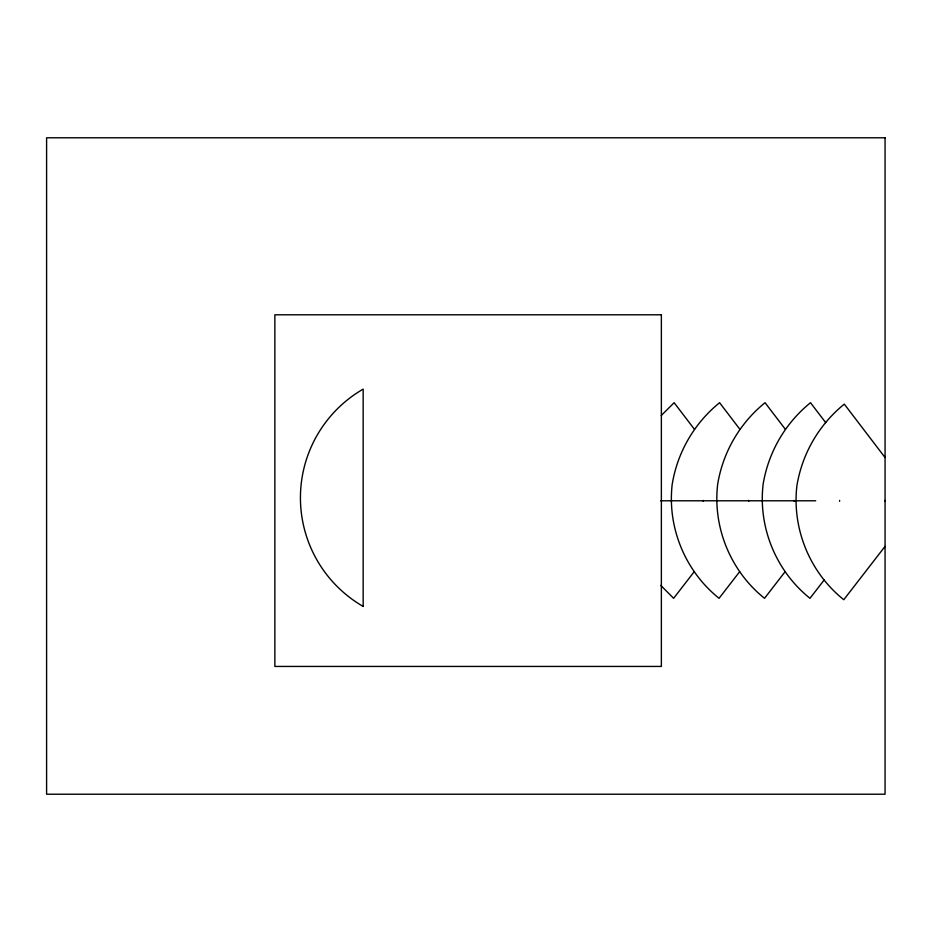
<?xml version="1.0" encoding="UTF-8"?>
<svg xmlns="http://www.w3.org/2000/svg" width="932" height="932" viewBox="0 0 932 932"><rect width="100%" height="100%" fill="white"/><g stroke="black" fill="none" stroke-linecap="round" stroke-linejoin="round"><path stroke-width="1.4" d="M694.212 571.7L673.626 598.309L660.788 585.413M739.659 571.7L719.073 598.309C685.16 571.211 667.149 527.407 672.205 484.291C677.459 452.183 694.305 423.186 719.597 402.706L739.938 429.361M785.117 571.7L764.531 598.309C730.618 571.211 712.607 527.407 717.663 484.291C722.917 452.183 739.763 423.186 765.044 402.706L785.396 429.361M824.168 579.995L809.99 598.309C776.076 571.211 758.066 527.407 763.122 484.291C768.376 452.183 785.222 423.186 810.502 402.706L825.705 422.627M885.062 501.288L885.062 500.414M885.062 546.373L843.786 599.719C809.861 572.632 791.851 528.817 796.907 485.712C802.172 453.604 819.018 424.596 844.299 404.127L885.062 457.542M661.242 415.532L674.139 402.706L694.48 429.361M660.66 500.787L815.698 500.787M839.604 500.414L839.604 501.288M794.146 500.414L794.146 501.288M748.687 500.414L748.687 501.288M703.241 500.414L703.241 501.288M885.062 137.785L46.6 137.785L46.6 794.215L885.062 794.215L885.062 137.785M661.371 314.795L274.858 314.795L274.858 666.438L661.371 666.438L661.371 314.795M363.165 606.441L363.165 389.122A125.471 125.471 0 0 0 363.165 606.441"/></g></svg>
